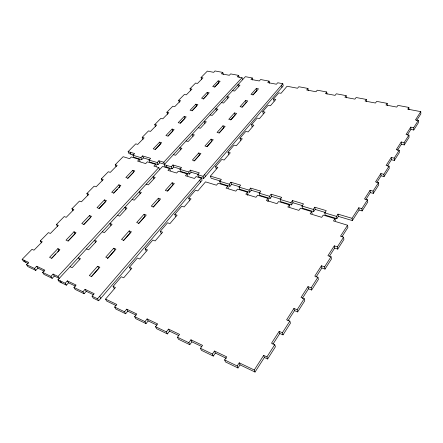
<?xml version="1.0" encoding="UTF-8"?>
<svg xmlns="http://www.w3.org/2000/svg" width="443" height="443" viewBox="0 0 443 443"><rect width="100%" height="100%" fill="white"/><g stroke="black" fill="none" stroke-linecap="round" stroke-linejoin="round"><path stroke-width="0.66" d="M264.382 357.484L255.03 372.042L254.265 369.999L263.663 355.413L264.382 357.484L267.633 358.98L275.419 346.775L274.754 344.687L271.509 343.247L279.162 331.375L282.39 332.759L283.022 334.869L279.799 333.485L279.162 331.375M283.022 334.869L290.436 323.246L289.844 321.114L286.627 319.785L293.919 308.472L297.12 309.751L297.679 311.9L294.49 310.621L293.919 308.472M297.679 311.9L304.751 300.819L304.225 298.654L301.041 297.425L307.996 286.632L311.163 287.817L311.656 289.999L308.5 288.808L307.996 286.632M311.656 289.999L318.406 279.422L317.941 277.229L314.79 276.089L321.435 265.778L324.569 266.88L325.001 269.084L321.878 267.982L321.435 265.778M325.001 269.084L331.453 258.978L331.048 256.757L327.931 255.705L334.282 245.848L337.383 246.867L337.76 249.093L334.67 248.074L334.282 245.848M337.76 249.093L343.929 239.43L343.574 237.193L340.49 236.213L347.567 225.232L333.485 220.93L334.997 218.654L323.224 215.093L321.701 217.33L310.166 213.808L311.706 211.599L300.426 208.188L298.875 210.364L287.823 206.986L289.384 204.843L278.569 201.565L276.997 203.68L266.393 200.446L267.976 198.359L257.599 195.219L256.004 197.273L245.826 194.167L247.432 192.135L237.465 189.117L235.848 191.121L226.068 188.131L227.691 186.16L218.111 183.258L216.483 185.207L205.53 181.863L197.794 190.933L195.474 190.197L188.701 198.104L189.482 200.181M362.13 210.912L361.848 208.653L358.813 207.784L359.107 210.037L362.13 210.912L367.779 202.058L367.518 199.793L364.506 198.957L370.077 190.313L373.072 191.116L373.311 193.392L370.32 192.583L370.077 190.313M373.311 193.392L378.732 184.897L378.516 182.621L375.531 181.846L380.875 173.551L383.843 174.298L384.042 176.58L381.085 175.827L380.875 173.551M384.042 176.58L389.242 168.423L389.065 166.142L386.113 165.422L391.247 157.459L394.181 158.145L399.198 150.31L396.28 149.651L401.214 141.993L404.116 142.629L408.939 135.098L406.054 134.484L410.799 127.124L413.673 127.711L418.308 120.463L415.456 119.898L420.778 111.642L407.726 109.161L408.867 107.439L397.919 105.379L396.762 107.079L386.008 105.041L387.176 103.357L376.633 101.375L375.448 103.036L365.087 101.065L366.283 99.426L356.117 97.515L354.909 99.132L344.914 97.238L346.138 95.633L336.331 93.789L335.102 95.372L325.461 93.545L326.701 91.978L317.238 90.195L315.986 91.745L306.678 89.979L307.935 88.445L298.798 86.723L297.53 88.24L287.053 86.252L281.034 93.312L278.808 92.869L273.541 99.016L274.007 101.115M387.398 165.998L391.418 159.74L394.342 160.432L399.342 152.602L399.198 150.31M397.487 150.299L401.352 144.28L404.243 144.922L409.05 137.391L408.939 135.098M407.267 135.076L410.905 129.411L413.768 130.004L418.391 122.755L418.308 120.463M267.633 358.98L266.924 356.908L274.754 344.687M282.39 332.759L289.844 321.114M297.12 309.751L304.225 298.654M311.163 287.817L317.941 277.229M324.569 266.88L331.048 256.757M337.383 246.867L343.574 237.193M361.848 208.653L367.518 199.793M373.072 191.116L378.516 182.621M383.843 174.298L389.065 166.142M272.91 344.211L279.799 333.485M287.956 320.787L294.49 310.621M302.303 298.455L308.5 288.808M316.003 277.135L321.878 267.982M329.459 256.181L334.67 248.074M341.968 236.717L347.905 227.475L347.567 225.232M352.34 220.57L352.024 218.316L337.998 214.141L338.358 216.378L352.34 220.57L359.107 210.037M365.879 199.494L370.32 192.583M376.821 182.461L381.085 175.827M416.608 120.535L420.85 113.929L420.778 111.642M352.024 218.316L358.813 207.784M239.237 362.834L240.051 364.871L237.991 367.978L237.166 365.946L239.237 362.834L254.265 369.999M230.908 182.239L231.562 184.354L229.961 186.309L229.302 184.194L230.908 182.239L240.665 185.146L239.07 187.129L239.702 189.255L249.636 192.256L249.027 190.119L250.616 188.109L260.772 191.132L259.188 193.17L259.77 195.319L270.114 198.447L269.56 196.282L271.127 194.222L281.698 197.368L280.142 199.461L280.668 201.637L291.439 204.893L290.94 202.706L292.491 200.585L303.51 203.869L301.971 206.023L302.442 208.221L313.672 211.616L313.24 209.406L314.763 207.219L326.253 210.641L324.747 212.861L325.145 215.082L336.868 218.626L336.503 216.389L337.998 214.141M336.868 218.626L338.358 216.378M237.991 367.978L225.487 361.942L224.623 359.915L226.705 356.859L214.484 351.033L212.391 354.035L213.293 356.061L215.376 353.065L214.484 351.033M313.672 211.616L315.189 209.428L314.763 207.219M213.293 356.061L201.399 350.319L200.463 348.298L202.562 345.352L190.933 339.809L188.823 342.699L189.792 344.72L191.891 341.835L190.933 339.809M291.439 204.893L292.984 202.772L292.491 200.585M189.792 344.72L178.463 339.255L177.466 337.234L179.581 334.393L168.501 329.11L166.374 331.901L167.404 333.917L169.514 331.126L168.501 329.11M267.749 201.565L268.541 200.518L267.976 198.359M270.114 198.447L271.675 196.382L271.127 194.222M167.404 333.917L156.6 328.706L155.543 326.696L157.675 323.949L147.104 318.91L144.966 321.607L146.046 323.611L148.172 320.915L147.104 318.91M247.249 195.285L248.047 194.272L247.432 192.135M249.636 192.256L251.22 190.252L250.616 188.109M146.046 323.611L135.735 318.639L134.633 316.64L136.771 313.982L126.676 309.17L124.527 311.778L125.657 313.771L127.794 311.169L126.676 309.17M125.657 313.771L115.806 309.02L114.654 307.032L116.802 304.463L105.561 299.103L115.44 287.518L113.07 286.433L121.349 276.764L123.713 277.811L131.815 268.308L129.45 267.301L137.391 258.025L139.75 259.005L147.525 249.885L145.171 248.944L152.791 240.045L155.144 240.953L162.609 232.198L160.261 231.324L167.581 222.774L169.924 223.621L177.095 215.209L174.758 214.39L181.796 206.167L184.127 206.959L191.027 198.868L188.701 198.104M229.961 186.309L220.409 183.424L219.728 181.32L221.345 179.393L210.414 176.137L217.873 167.382L215.569 166.723L221.843 159.397L224.141 160.034L230.294 152.818L228.007 152.204L234.054 145.138L236.34 145.73L242.277 138.77L239.995 138.194L245.837 131.377L248.108 131.931L253.833 125.208L251.569 124.682L257.206 118.098L259.465 118.608L264.997 112.123L262.749 111.63L263.247 113.729M85.056 289.329L86.258 291.295L84.115 293.726L82.902 291.76L85.056 289.329L94.215 293.698L92.066 296.168L93.263 298.139L98.689 300.758L202.124 180.279L201.404 178.197L196.083 176.585L194.444 178.474L185.456 175.733L187.107 173.866L178.296 171.197L176.641 173.041L167.991 170.4L169.647 168.584L162.564 166.435L57.978 279.777L59.24 281.726L66.4 285.181L68.543 282.822L75.554 286.172M190.379 170.167L191.121 172.233L189.493 174.077L188.746 172.011L190.379 170.167L199.344 172.836L197.722 174.708L198.447 176.785L203.752 178.385L283.232 85.804L282.806 83.716L277.706 82.758L276.421 84.231L267.782 82.592L269.078 81.13L260.589 79.535L259.293 80.98L250.937 79.391L252.239 77.962L245.389 76.672L164.215 164.646L165.012 166.679L172.083 168.811L173.717 167.011L172.936 164.973L171.297 166.773L172.083 168.811M262.749 111.63L268.192 105.268L270.435 105.744L275.779 99.476L273.541 99.016M98.689 300.758L97.504 298.781L201.404 178.197M203.752 178.385L203.032 176.303L282.806 83.716M91.408 276.498L98.75 268.248L97.621 266.26L89.325 275.557L91.563 276.582L99.858 267.251L97.621 266.26M107.284 258.657L114.77 250.234L113.713 248.23L105.75 257.15L107.987 258.108L115.95 249.154L113.713 248.23M123.442 240.488L130.164 232.924L129.179 230.903L121.52 239.48L123.758 240.377L131.41 231.767L129.179 230.903M138.554 223.494L144.966 216.284L144.047 214.246L136.682 222.497L138.914 223.327L146.268 215.054L144.047 214.246M153.04 207.202L159.214 200.264L158.35 198.22L151.268 206.156L153.488 206.936L160.571 198.973L158.35 198.22M167.498 190.95L172.931 184.836L172.128 182.787L165.305 190.429L167.515 191.154L174.337 183.485L172.128 182.787M194.017 161.13L199.428 155.05L198.724 152.985L192.395 160.084L194.588 160.709L200.917 153.594L198.724 152.985M206.925 146.611L211.71 141.234L211.056 139.168L204.948 146.018L207.13 146.6L213.238 139.733L211.056 139.168M219.052 132.978L223.577 127.894L222.967 125.829L225.133 126.355L219.235 132.983L217.064 132.44L222.967 125.829M230.665 119.92L235.039 115.003L234.469 112.937L236.628 113.43L230.93 119.837L228.765 119.328L234.469 112.937M242 107.178L246.12 102.543L245.588 100.478L247.737 100.932L242.227 107.128L240.078 106.658L245.588 100.478M252.853 94.974L256.84 90.494L256.347 88.428L258.479 88.849L253.152 94.841L251.015 94.403L256.347 88.428M84.115 293.726L75.166 289.406L73.931 287.446L76.085 285.048L67.308 280.868L65.154 283.227L57.978 279.777M189.493 174.077L180.705 171.419L179.941 169.37L181.575 167.543L172.936 164.973M140.115 161.379L139.263 159.38L131.316 156.972L129.649 158.688L123.132 156.7L115.23 164.73L117.179 165.35L110.279 172.382L108.33 171.746L101.309 178.883L103.258 179.542L96.109 186.83L94.16 186.149L86.883 193.547L88.833 194.25L81.423 201.809L79.474 201.078L71.927 208.747L73.876 209.5L66.19 217.336L64.241 216.555L56.411 224.512L58.36 225.321L50.386 233.455L48.437 232.619L40.307 240.881L42.257 241.745L33.967 250.195L32.018 249.304L22.15 259.338L28.673 262.444L26.525 264.648L34.493 268.48L36.642 266.243L44.776 270.125L42.628 272.395L50.928 276.388L53.077 274.084L58 276.432L158.799 167.592L159.613 169.619M179.326 102.255L178.651 100.273L180.567 100.711L174.741 106.652L172.82 106.198L166.895 112.217L168.822 112.688L162.808 118.824L160.875 118.342L154.757 124.561L156.689 125.059L150.47 131.405L148.532 130.884L142.209 137.313L144.147 137.851L137.712 144.407L135.774 143.853L128.127 151.622L134.639 153.56L132.983 155.266L140.924 157.647L142.58 155.925L150.659 158.334L149.009 160.078L157.237 162.548L158.887 160.787L163.755 162.238L242.039 77.702L237.315 76.805L238.627 75.399L230.637 73.898L229.319 75.288L221.445 73.793L222.768 72.419L223.322 74.413M42.628 272.395L43.912 274.328L52.202 278.326L54.339 276.028L59.257 278.376L58 276.432M149.009 160.078L149.839 162.088L158.051 164.574L159.696 162.808L164.552 164.264L163.755 162.238M156.407 166.341L155.582 164.32L153.92 166.103L158.799 167.592M51.72 258.319L55.846 253.977M57.684 252.05L59.057 250.605L57.856 248.656L49.561 257.339L51.598 258.275L59.894 249.559L57.856 248.656M68.095 241.114L75.105 233.749L73.975 231.783L65.996 240.139L68.034 241.009L76.013 232.625L73.975 231.783M83.805 224.612L90.555 217.519L89.492 215.547L81.805 223.588L83.843 224.402L91.529 216.334L89.492 215.547M98.983 208.664L105.434 201.892L104.437 199.904L97.034 207.651L99.066 208.415L106.47 200.64L104.437 199.904M113.618 193.292L117.406 189.311M118.829 187.815L119.776 186.819L118.84 184.825L111.702 192.295L113.735 193.01L120.867 185.512L118.84 184.825M127.673 178.529L133.614 172.283L132.734 170.284L125.845 177.488L127.877 178.158L134.755 170.926L132.734 170.284M155.382 149.418L160.399 144.147L159.618 142.142L153.212 148.848L155.227 149.429L161.634 142.701L159.618 142.142M168.096 136.056L172.848 131.073L172.111 129.063L165.92 135.547L167.93 136.084L174.121 129.583L172.111 129.063M180.29 123.248L184.881 118.425L184.194 116.42L178.202 122.689L180.207 123.193L186.193 116.902L184.194 116.42M192.085 110.861L196.526 106.193L195.884 104.183L190.086 110.252L192.079 110.717L197.871 104.637L195.884 104.183M203.143 99.243L206.87 95.328M214.661 87.144L218.72 82.88L218.15 80.875L220.121 81.268L214.694 86.966L212.718 86.562L218.15 80.875M207.197 92.343L201.582 98.219L203.57 98.651L209.179 92.764L207.197 92.343L207.8 94.348M26.525 264.648L27.837 266.57L35.794 270.407L37.932 268.176L44.311 271.227M132.983 155.266L133.841 157.254L141.766 159.652L143.416 157.929L149.618 159.79M139.263 159.38L137.596 161.119L145.686 163.589L147.347 161.828L155.582 164.32M178.651 100.273L184.388 94.448L186.304 94.863L191.946 89.109L190.03 88.705L190.673 90.688M190.03 88.705L195.59 83.057L197.5 83.45L202.966 77.874L201.061 77.497L201.665 79.474M201.061 77.497L207.341 71.118L213.703 72.325L215.027 70.958L222.768 72.419M232.52 90.621L234.58 91.042L239.962 85.189L237.908 84.785L238.434 86.817M221.483 102.582L223.554 103.036L229.114 96.989L227.049 96.552L227.613 98.59M210.076 114.942L212.158 115.429L217.901 109.183L215.83 108.712L216.433 110.75M198.281 127.728L200.369 128.248L206.311 121.786L204.229 121.282L204.876 123.32M186.077 140.952L188.175 141.516L194.322 134.827L192.229 134.284L192.921 136.322M173.44 154.646L175.544 155.255L181.918 148.322L179.814 147.74L180.55 149.778M133.537 154.967L128.991 153.605L128.127 151.622M173.717 167.011L180.489 169.043M191.121 172.233L198.154 174.337M220.093 180.916L211.112 178.224L210.414 176.137M231.562 184.354L239.347 186.691M251.22 190.252L260.08 192.904M271.675 196.382L280.906 199.151M292.984 202.772L302.68 205.679M315.189 209.428L325.378 212.485M164.215 164.646L171.297 166.773M179.941 169.37L188.746 172.011M197.722 174.708L203.032 176.303M219.728 181.32L229.302 184.194M239.07 187.129L249.027 190.119M259.188 193.17L269.56 196.282M280.142 199.461L290.94 202.706M301.971 206.023L313.24 209.406M324.747 212.861L336.503 216.389M146.201 184.166L148.322 184.864L155.177 177.405L153.056 176.735L153.904 178.762M132.103 199.444L134.235 200.192L141.345 192.456L139.218 191.736L140.121 193.752M117.473 215.304L119.604 216.101L126.986 208.072L124.854 207.296L125.818 209.312M102.272 231.778L104.41 232.63L112.079 224.285L109.942 223.46L110.966 225.459M86.468 248.9L88.606 249.819L96.585 241.142L94.448 240.256L95.538 242.243M70.027 266.714L72.17 267.694L80.471 258.668L78.333 257.721L79.496 259.692M263.663 355.413L266.924 356.908M28.258 263.546L23.462 261.254L22.15 259.338M86.258 291.295L93.573 294.794M116.072 305.559L106.724 301.085L105.561 299.103M127.794 311.169L136.09 315.134M148.172 320.915L156.861 325.073M169.514 331.126L178.728 335.534M191.891 341.835L201.659 346.504M215.376 353.065L226.34 358.315M240.051 364.871L255.03 372.042M73.931 287.446L82.902 291.76M92.066 296.168L97.504 298.781M114.654 307.032L124.527 311.778M134.633 316.64L144.966 321.607M155.543 326.696L166.374 331.901M177.466 337.234L188.823 342.699M200.463 348.298L212.391 354.035M224.623 359.915L237.166 365.946M24.094 260.262L25.401 262.178M34.493 268.48L35.794 270.407M36.642 266.243L37.932 268.176M50.928 276.388L52.202 278.326M53.077 274.084L54.339 276.028M60.121 280.807L61.378 282.756M65.154 283.227L66.4 285.181M40.307 240.881L41.531 242.814M67.308 280.868L68.543 282.822M99.653 296.289L100.832 298.266M56.411 224.512L57.568 226.462M113.07 286.433L114.189 288.426M71.927 208.747L73.017 210.702M86.883 193.547L87.908 195.513M129.45 267.301L130.497 269.316M101.309 178.883L102.278 180.855M145.171 248.944L146.14 250.982M115.23 164.73L116.144 166.706M160.261 231.324L161.163 233.372M130.07 152.204L130.934 154.186M140.924 157.647L141.766 159.652M142.58 155.925L143.416 157.929M142.209 137.313L143.017 139.296M174.758 214.39L175.6 216.455M157.237 162.548L158.051 164.574M158.887 160.787L159.696 162.808M166.33 165.278L167.122 167.316M169.647 168.584L170.439 170.621M154.757 124.561L155.521 126.543M187.107 173.866L187.86 175.932M166.895 112.217L167.62 114.205M199.765 180.102L200.496 182.178M204.655 174.42L205.369 176.502M215.569 166.723L216.245 168.816M227.691 186.16L228.355 188.275M228.007 152.204L228.632 154.297M239.995 138.194L240.577 140.293M251.569 124.682L252.111 126.781M238.627 75.399L239.148 77.42M242.039 77.702L242.554 79.734M252.239 77.962L252.731 80.006M289.384 204.843L289.888 207.025M269.078 81.13L269.532 83.201M281.526 85.2L281.958 87.293M311.706 211.599L312.149 213.808M307.935 88.445L308.306 90.571M334.997 218.654L335.373 220.891M326.701 91.978L327.023 94.132M346.138 95.633L346.409 97.814M366.283 99.426L366.505 101.635M387.176 103.357L387.343 105.6M391.247 157.459L391.418 159.74M394.181 158.145L394.342 160.432M401.214 141.993L401.352 144.28M404.116 142.629L404.243 144.922M408.867 107.439L408.972 109.714M410.799 127.124L410.905 129.411M413.673 127.711L413.768 130.004"/></g></svg>
